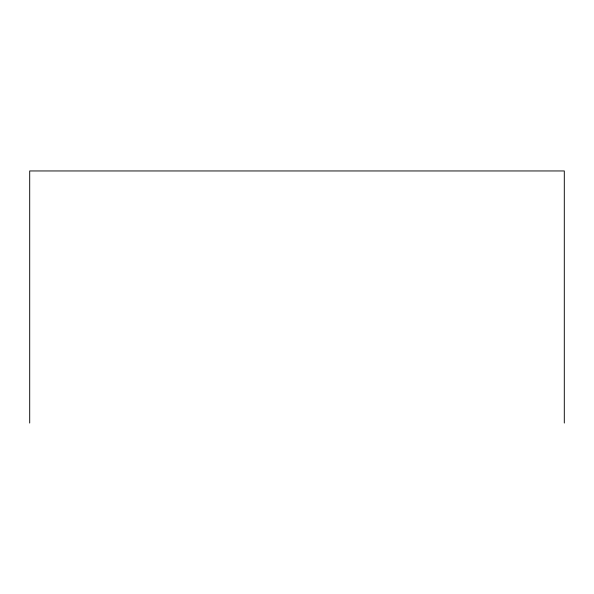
<?xml version="1.0" encoding="UTF-8"?>
<svg xmlns="http://www.w3.org/2000/svg" width="594" height="594" viewBox="0 0 594 594"><rect width="100%" height="100%" fill="white"/><g stroke="black" fill="none" stroke-linecap="round" stroke-linejoin="round"><path stroke-width="0.89" d="M564.3 423.047L564.3 170.953L29.7 170.953L29.7 423.047"/></g></svg>
